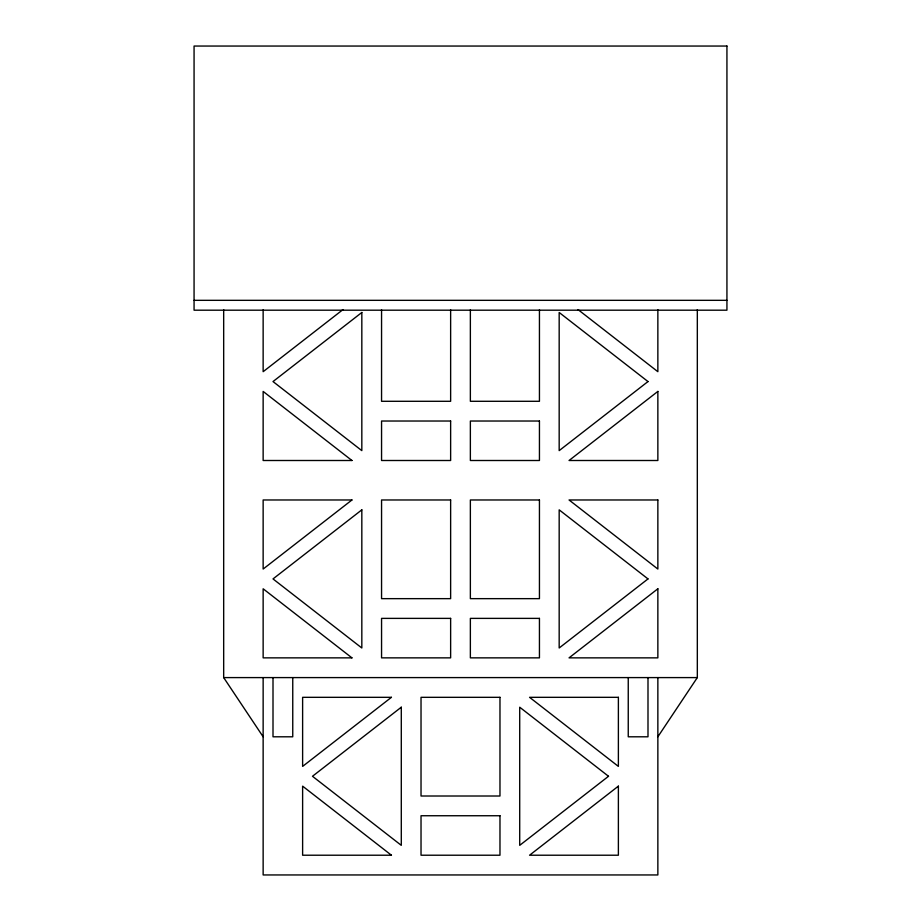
<?xml version="1.0" encoding="UTF-8"?>
<svg xmlns="http://www.w3.org/2000/svg" width="921" height="921" viewBox="0 0 921 921"><rect width="100%" height="100%" fill="white"/><g stroke="black" fill="none" stroke-linecap="round" stroke-linejoin="round"><path stroke-width="1.38" d="M657.859 736.8L697.324 677.591L697.324 309.663M342.957 309.606L263.141 371.693L263.141 309.813M194.066 300.327L726.934 300.327M223.676 309.663L223.676 677.591L697.324 677.591M578.043 309.606L657.859 371.693L657.859 309.663M223.676 677.591L263.141 736.8M657.859 677.591L657.859 874.95L263.141 874.95L263.141 677.591M647.993 677.591L647.993 736.8L628.249 736.8L628.249 677.591M539.441 309.767L539.441 401.291L470.366 401.291L470.366 309.767M450.634 309.767L450.634 401.291L381.559 401.291L381.559 309.767M292.751 677.591L292.751 736.8L273.007 736.8L273.007 677.591M361.826 312.484L273.007 381.559L361.826 450.634L361.826 312.484M351.949 499.976L263.141 569.051L263.141 499.976L351.949 499.976M361.826 509.843L273.007 578.918L361.826 647.993L361.826 509.843M647.993 381.559L559.174 450.634L559.174 312.484L647.993 381.559M657.859 391.425L569.051 460.5L657.859 460.5L657.859 391.425M391.425 697.324L302.618 766.399L302.618 697.324L391.425 697.324M401.291 707.201L312.484 776.276L401.291 845.351L401.291 707.201M647.993 578.918L559.174 647.993L559.174 509.843L647.993 578.918M657.859 588.784L569.051 657.859L657.859 657.859L657.859 588.784M608.516 776.276L519.709 845.351L519.709 707.201L608.516 776.276M618.382 786.143L529.575 855.218L618.382 855.218L618.382 786.143M726.934 46.05L194.066 46.05L194.066 310.193L726.934 310.193L726.934 46.05M450.634 421.024L381.559 421.024L381.559 460.5L450.634 460.5L450.634 421.024M539.441 421.024L470.366 421.024L470.366 460.5L539.441 460.5L539.441 421.024M351.949 460.5L263.141 460.5L263.141 391.425L351.949 460.5M450.634 499.976L381.559 499.976L381.559 598.65L450.634 598.65L450.634 499.976M539.441 499.976L470.366 499.976L470.366 598.65L539.441 598.65L539.441 499.976M657.859 499.976L569.051 499.976L657.859 569.051L657.859 499.976M450.634 618.382L381.559 618.382L381.559 657.859L450.634 657.859L450.634 618.382M539.441 618.382L470.366 618.382L470.366 657.859L539.441 657.859L539.441 618.382M351.949 657.859L263.141 657.859L263.141 588.784L351.949 657.859M499.976 697.324L421.024 697.324L421.024 796.009L499.976 796.009L499.976 697.324M618.382 697.324L529.575 697.324L618.382 766.399L618.382 697.324M499.976 815.741L421.024 815.741L421.024 855.218L499.976 855.218L499.976 815.741M391.425 855.218L302.618 855.218L302.618 786.143L391.425 855.218"/></g></svg>
